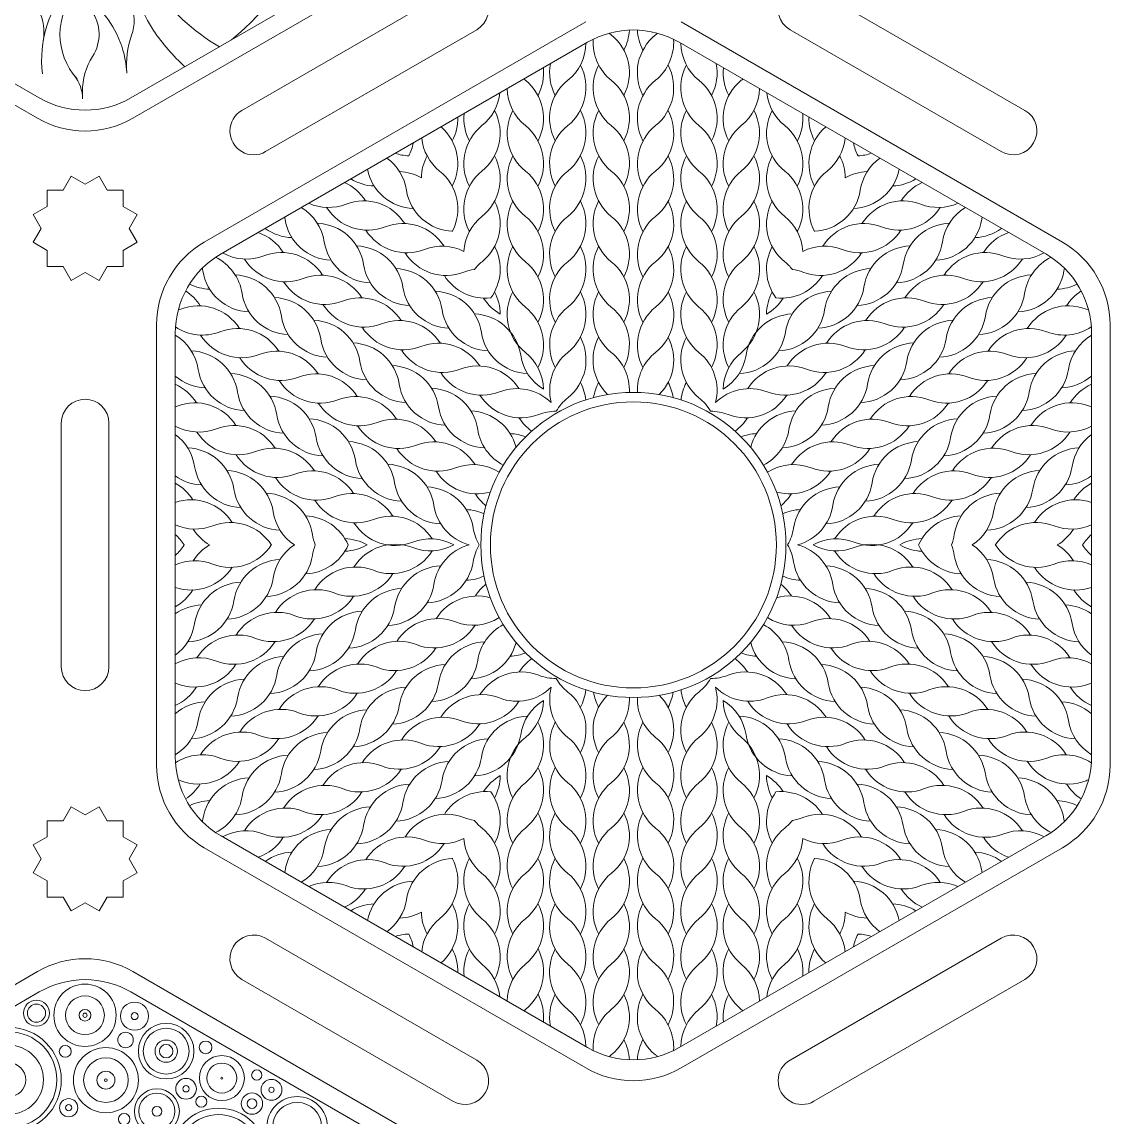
# Model space of a CAD drawing. Header units: millimetres. Extents: x -13 to 887, y 0 to 600.
# Drawn here: x 391.4 to 477, y 205 to 291.1 of the extents above; entities that cross this region are included whole.
import ezdxf

# ---------------------------------------------------------------- set-up
doc = ezdxf.new("R2010")
doc.units = ezdxf.units.MM
for name, color, linetype, lineweight, true_color in [('Cut_First', 1, 'Continuous', 20, 0xff0000), ('Cut_Second', 1, 'Continuous', 20, 0xff0000), ('Vector Engrave', 5, 'Continuous', 0, 0x0000ff)]:
    doc.layers.add(name, color=color, linetype=linetype, lineweight=lineweight, true_color=true_color)

msp = doc.modelspace()

# ---------------------------------------------------------------- linework, layer by layer
at = {"layer": 'Cut_First'}
for p, q in [((392.625, 283.558), (362.625, 300.879)), ((430.125, 300.879), (400.125, 283.558)), ((405.75, 273.816), (435.75, 291.136)), ((443.25, 291.136), (473.25, 273.816)), ((402, 232.679), (402, 267.321)), ((477, 267.321), (477, 232.679)), ((435.75, 208.864), (405.75, 226.184)), ((473.25, 226.184), (443.25, 208.864)), ((392.625, 216.442), (362.625, 199.121)), ((430.125, 199.121), (400.125, 216.442))]:
    msp.add_line(p, q, dxfattribs=at)
msp.add_circle((439.5, 250), 11.25, dxfattribs=at)
for centre, start, end in [((396.375, 290.054), 240, 300), ((409.5, 267.321), 120, 180), ((469.5, 267.321), 0, 60), ((409.5, 232.679), 180, 240), ((469.5, 232.679), 300, 0), ((396.375, 209.946), 60, 120), ((439.5, 215.359), 240, 300)]:
    msp.add_arc(centre, 7.5, start, end, dxfattribs=at)
at = {"layer": 'Cut_Second'}
for p, q in [((408.7, 284.179), (425.3, 293.763)), ((453.7, 293.763), (470.3, 284.179)), ((427.175, 290.516), (410.575, 280.932)), ((468.425, 280.932), (451.825, 290.516)), ((395.277, 278.996), (394.643, 277.898)), ((396.375, 278.362), (395.277, 278.996)), ((397.473, 278.996), (396.375, 278.362)), ((398.107, 277.898), (397.473, 278.996)), ((394.643, 277.898), (393.375, 277.898)), ((393.375, 277.898), (393.375, 276.63)), ((399.375, 277.898), (398.107, 277.898)), ((399.375, 276.63), (399.375, 277.898)), ((393.375, 276.63), (392.277, 275.996)), ((400.473, 275.996), (399.375, 276.63)), ((392.277, 275.996), (392.911, 274.898)), ((399.839, 274.898), (400.473, 275.996)), ((392.911, 274.898), (392.277, 273.8)), ((400.473, 273.8), (399.839, 274.898)), ((392.277, 273.8), (393.375, 273.166)), ((393.375, 273.166), (393.375, 271.898)), ((399.375, 273.166), (400.473, 273.8)), ((399.375, 271.898), (399.375, 273.166)), ((393.375, 271.898), (394.643, 271.898)), ((394.643, 271.898), (395.277, 270.8)), ((395.277, 270.8), (396.375, 271.434)), ((396.375, 271.434), (397.473, 270.8)), ((397.473, 270.8), (398.107, 271.898)), ((398.107, 271.898), (399.375, 271.898)), ((394.5, 240.416), (394.5, 259.584)), ((398.25, 259.584), (398.25, 240.416)), ((395.277, 229.403), (394.643, 228.305)), ((396.375, 228.769), (395.277, 229.403)), ((397.473, 229.403), (396.375, 228.769)), ((398.107, 228.305), (397.473, 229.403)), ((394.643, 228.305), (393.375, 228.305)), ((393.375, 228.305), (393.375, 227.037)), ((399.375, 228.305), (398.107, 228.305)), ((399.375, 227.037), (399.375, 228.305)), ((393.375, 227.037), (392.277, 226.403)), ((400.473, 226.403), (399.375, 227.037)), ((392.277, 226.403), (392.911, 225.305)), ((399.839, 225.305), (400.473, 226.403)), ((392.911, 225.305), (392.277, 224.207)), ((400.473, 224.207), (399.839, 225.305)), ((392.277, 224.207), (393.375, 223.573)), ((399.375, 223.573), (400.473, 224.207)), ((393.375, 223.573), (393.375, 222.305)), ((399.375, 222.305), (399.375, 223.573)), ((393.375, 222.305), (394.643, 222.305)), ((394.643, 222.305), (395.277, 221.207)), ((397.473, 221.207), (398.107, 222.305)), ((398.107, 222.305), (399.375, 222.305)), ((395.277, 221.207), (396.375, 221.841)), ((396.375, 221.841), (397.473, 221.207)), ((410.575, 219.068), (427.175, 209.484)), ((451.825, 209.484), (468.425, 219.068)), ((425.3, 206.237), (408.7, 215.821)), ((470.3, 215.821), (453.7, 206.237))]:
    msp.add_line(p, q, dxfattribs=at)
for centre, start, end in [((426.238, 292.139), 300, 120), ((452.762, 292.139), 60, 240), ((409.637, 282.555), 120, 300), ((469.363, 282.555), 240, 60), ((396.375, 259.584), 0, 180), ((396.375, 240.416), 180, 0), ((409.637, 217.445), 60, 240), ((469.363, 217.445), 300, 120), ((426.238, 207.861), 240, 60), ((452.762, 207.861), 120, 300)]:
    msp.add_arc(centre, 1.875, start, end, dxfattribs=at)
at = {"layer": 'Vector Engrave'}
for p, q in [((363.939, 301.806), (392.771, 285.16)), ((399.979, 285.16), (428.811, 301.806)), ((435.896, 289.534), (407.064, 272.888)), ((471.936, 272.888), (443.104, 289.534)), ((396.168, 285.633), (396.177, 285.092)), ((403.46, 266.646), (403.46, 233.354)), ((475.54, 233.354), (475.54, 266.646)), ((407.064, 227.112), (435.896, 210.466)), ((443.104, 210.466), (471.936, 227.112)), ((363.939, 198.194), (392.771, 214.84)), ((399.979, 214.84), (428.811, 198.194))]:
    msp.add_line(p, q, dxfattribs=at)
for centre, radius in [((439.5, 250), 12), ((396.363, 213.004), 2.449), ((396.363, 213.004), 1.525), ((392.546, 213.17), 1.022), ((392.546, 213.17), 0.713), ((400.262, 212.936), 1.101), ((396.363, 213.004), 0.461), ((396.363, 213.004), 0.169), ((400.262, 212.936), 0.274), ((390.375, 207.93), 4.125), ((402.75, 210.18), 2.187), ((402.75, 210.18), 1.803), ((390.375, 207.93), 3.769), ((399.556, 211.061), 0.609), ((402.75, 210.18), 0.877), ((390.375, 207.93), 2.717), ((394.808, 210.163), 0.467), ((398.008, 207.901), 2.561), ((402.75, 210.18), 0.53), ((405.849, 210.475), 0.501), ((398.008, 207.901), 1.752), ((407.128, 208.066), 1.77), ((390.375, 207.93), 1.325), ((398.008, 207.901), 0.707), ((407.128, 208.066), 1.177), ((409.875, 208.305), 0.403), ((398.008, 207.901), 0.103), ((404.31, 207.22), 0.814), ((407.128, 208.066), 0.0766), ((411.031, 207.142), 0.822), ((402.019, 205.451), 1.766), ((402.019, 205.451), 1.421), ((404.31, 207.22), 0.247), ((409.5, 206.055), 0.839), ((411.031, 207.142), 0.209), ((395.077, 205.732), 0.714), ((395.077, 205.732), 0.241), ((405.518, 206.203), 0.436), ((409.5, 206.055), 0.375), ((413.054, 204.226), 2.379), ((413.054, 204.226), 1.922), ((399.446, 204.835), 0.453), ((402.019, 205.451), 0.384), ((406.875, 201.93), 3.769), ((406.875, 201.93), 3.267)]:
    msp.add_circle(centre, radius, dxfattribs=at)
for centre, radius, start, end in [((397.971, 302.284), 16, 308.27892, 25.88322), ((409.2, 295.514), 9, 183.4644, 214.11678), ((401.949, 288.153), 9, 138.23452, 187.02367), ((396.852, 291.211), 3.373, 340.4644, 64.77821), ((414.992, 302.996), 16, 214.11678, 239.75123), ((399.622, 290.157), 5.227, 137.89524, 222.17288), ((389.125, 290.305), 4.004, 350.47159, 25.48633), ((394.283, 290.151), 3.189, 326.98906, 36.44031), ((391.665, 286.688), 8, 4.0313, 42.65504), ((414.995, 299.441), 16, 214.11678, 227.67937), ((439.5, 283.292), 7.208, 60, 120), ((435.368, 290.696), 3.823, 332.17822, 356.95643), ((443.632, 290.696), 3.823, 183.04357, 207.82178), ((406.628, 287.743), 7, 160.4644, 185.17302), ((431.947, 289.524), 3.823, 308.75462, 359.06082), ((440.153, 289.524), 3.823, 176.32146, 231.24538), ((440.153, 293.091), 3.823, 228.11206, 231.24538), ((435.367, 287.129), 3.823, 332.17822, 51.24538), ((443.633, 287.129), 3.823, 128.75462, 207.82178), ((438.847, 293.091), 3.823, 308.75462, 311.88794), ((438.847, 289.524), 3.823, 308.75462, 3.67854), ((447.053, 289.524), 3.823, 180.93918, 231.24538), ((401.168, 285.716), 5, 147.20947, 180.95484), ((436.733, 287.129), 3.823, 169.12812, 207.82178), ((431.948, 285.957), 3.823, 308.75462, 27.82178), ((440.152, 285.957), 3.823, 152.17822, 231.24538), ((438.848, 285.957), 3.823, 308.75462, 27.82178), ((447.052, 285.957), 3.823, 152.17822, 231.24538), ((442.267, 287.129), 3.823, 332.17822, 10.87188), ((393.178, 285.042), 3, 0.95484, 38.43421), ((428.617, 287.129), 3.823, 332.17822, 5.97764), ((450.383, 287.129), 3.823, 174.02236, 207.82178), ((433.403, 289.524), 3.823, 228.89179, 231.24538), ((428.617, 283.562), 3.823, 332.17822, 51.24538), ((436.733, 283.562), 3.823, 128.75462, 207.82178), ((435.367, 283.562), 3.823, 332.17822, 51.24538), ((443.633, 283.562), 3.823, 128.75462, 207.82178), ((442.267, 283.562), 3.823, 332.17822, 51.24538), ((450.383, 283.562), 3.823, 128.75462, 207.82178), ((445.597, 289.524), 3.823, 308.75462, 311.10821), ((396.375, 291.403), 7.208, 240, 300), ((425.198, 285.957), 3.823, 308.75462, 353.92928), ((433.402, 285.957), 3.823, 181.03631, 231.24538), ((445.598, 285.957), 3.823, 308.75462, 358.96369), ((453.802, 285.957), 3.823, 186.07072, 231.24538), ((421.867, 283.562), 3.823, 332.17822, 1.18963), ((429.983, 283.562), 3.823, 174.56955, 207.82178), ((425.199, 282.39), 3.823, 308.75462, 27.82178), ((433.401, 282.39), 3.823, 152.17822, 231.24538), ((431.949, 282.39), 3.823, 308.75462, 27.82178), ((440.151, 282.39), 3.823, 152.17822, 231.24538), ((438.849, 282.39), 3.823, 308.75462, 27.82178), ((447.051, 282.39), 3.823, 152.17822, 231.24538), ((445.599, 282.39), 3.823, 308.75462, 27.82178), ((453.801, 282.39), 3.823, 152.17822, 231.24538), ((449.017, 283.562), 3.823, 332.17822, 5.43045), ((457.133, 283.562), 3.823, 178.81037, 207.82178), ((421.866, 279.994), 3.823, 332.17822, 49.03373), ((429.984, 279.994), 3.823, 128.75462, 207.82178), ((428.616, 279.994), 3.823, 332.17822, 51.24538), ((436.734, 279.994), 3.823, 128.75462, 207.82178), ((435.366, 279.994), 3.823, 332.17822, 51.24538), ((443.634, 279.994), 3.823, 128.75462, 207.82178), ((442.266, 279.994), 3.823, 332.17822, 51.24538), ((450.384, 279.994), 3.823, 128.75462, 207.82178), ((449.016, 279.994), 3.823, 332.17822, 51.24538), ((457.134, 279.994), 3.823, 130.96627, 207.82178), ((426.651, 282.39), 3.823, 185.83059, 231.24538), ((452.349, 282.39), 3.823, 308.75462, 354.16941), ((418.449, 282.39), 3.823, 332.18522, 348.43733), ((460.551, 282.39), 3.823, 191.56267, 207.81478), ((417.874, 277.322), 3.823, 8.75462, 54.16941), ((421.975, 284.426), 3.823, 251.56267, 267.81478), ((425.064, 282.642), 3.823, 212.17822, 212.45282), ((418.449, 278.822), 3.823, 27.54718, 27.82178), ((426.651, 278.822), 3.823, 152.17822, 179.19403), ((425.199, 278.822), 3.823, 308.75462, 27.82178), ((433.401, 278.822), 3.823, 152.17822, 231.24538), ((431.949, 278.822), 3.823, 308.75462, 27.82178), ((440.151, 278.822), 3.823, 152.17822, 231.24538), ((438.849, 278.822), 3.823, 308.75462, 27.82178), ((447.051, 278.822), 3.823, 152.17822, 231.24538), ((445.599, 278.822), 3.823, 308.75462, 27.82178), ((453.801, 278.822), 3.823, 152.17822, 231.24538), ((452.349, 278.822), 3.823, 0.80597, 27.82178), ((460.551, 278.822), 3.823, 152.17822, 152.45282), ((453.936, 282.642), 3.823, 327.54718, 327.82178), ((457.025, 284.426), 3.823, 272.18522, 288.43733), ((461.126, 277.322), 3.823, 125.83059, 171.24538), ((422.341, 280.269), 3.823, 190.96627, 267.82178), ((420.964, 275.539), 3.823, 60.80597, 87.82178), ((421.865, 276.427), 3.823, 332.17822, 51.24538), ((429.985, 276.427), 3.823, 128.75462, 207.82178), ((428.615, 276.427), 3.823, 332.17822, 51.24538), ((436.735, 276.427), 3.823, 128.75462, 207.82178), ((435.365, 276.427), 3.823, 332.17822, 51.24538), ((443.635, 276.427), 3.823, 128.75462, 207.82178), ((442.265, 276.427), 3.823, 332.17822, 51.24538), ((450.385, 276.427), 3.823, 128.75462, 207.82178), ((449.015, 276.427), 3.823, 332.17822, 51.24538), ((457.135, 276.427), 3.823, 128.75462, 207.82178), ((458.036, 275.539), 3.823, 92.17822, 119.19403), ((456.659, 280.269), 3.823, 272.17822, 349.03373), ((415.193, 275.022), 3.823, 32.17822, 65.43045), ((419.251, 282.052), 3.823, 238.81037, 267.82178), ((459.749, 282.052), 3.823, 272.17822, 301.18963), ((463.807, 275.022), 3.823, 114.56955, 147.82178), ((425.431, 278.486), 3.823, 188.75462, 267.82178), ((453.569, 278.486), 3.823, 272.17822, 351.24538), ((411.409, 273.259), 3.823, 8.75462, 58.96369), ((415.512, 280.364), 3.823, 246.07072, 291.24538), ((418.6, 278.58), 3.823, 212.17822, 291.24538), ((418.282, 273.238), 3.823, 32.17822, 111.24538), ((425.2, 275.255), 3.823, 308.75462, 27.82178), ((433.4, 275.255), 3.823, 152.17822, 231.24538), ((431.95, 275.255), 3.823, 308.75462, 27.82178), ((440.15, 275.255), 3.823, 152.17822, 231.24538), ((438.85, 275.255), 3.823, 308.75462, 27.82178), ((447.05, 275.255), 3.823, 152.17822, 231.24538), ((445.6, 275.255), 3.823, 308.75462, 27.82178), ((453.8, 275.255), 3.823, 152.17822, 231.24538), ((460.718, 273.238), 3.823, 68.75462, 147.82178), ((460.4, 278.58), 3.823, 248.75462, 327.82178), ((463.488, 280.364), 3.823, 248.75462, 293.92928), ((467.591, 273.259), 3.823, 121.03631, 171.24538), ((408.32, 275.042), 3.823, 8.75462, 11.10821), ((429.985, 272.86), 3.823, 128.75462, 176.56114), ((428.615, 272.86), 3.823, 332.17822, 51.24538), ((436.735, 272.86), 3.823, 128.75462, 207.82178), ((435.365, 272.86), 3.823, 332.17822, 51.24538), ((443.635, 272.86), 3.823, 128.75462, 207.82178), ((442.265, 272.86), 3.823, 332.17822, 51.24538), ((450.385, 272.86), 3.823, 128.75462, 207.82178), ((449.015, 272.86), 3.823, 3.43886, 51.24538), ((470.68, 275.042), 3.823, 168.89179, 171.24538), ((412.787, 277.989), 3.823, 234.02236, 267.82178), ((415.876, 276.206), 3.823, 188.75462, 267.82178), ((414.499, 271.476), 3.823, 8.75462, 87.82178), ((421.371, 271.454), 3.823, 32.17822, 111.24538), ((457.629, 271.454), 3.823, 68.75462, 147.82178), ((464.501, 271.476), 3.823, 92.17822, 171.24538), ((463.124, 276.206), 3.823, 272.17822, 351.24538), ((466.213, 277.989), 3.823, 272.17822, 305.97764), ((408.729, 270.961), 3.823, 32.17822, 70.87188), ((421.689, 276.796), 3.823, 212.17822, 291.24538), ((457.311, 276.796), 3.823, 248.75462, 327.82178), ((470.271, 270.961), 3.823, 109.12812, 147.82178), ((418.966, 274.423), 3.823, 188.75462, 267.82178), ((417.589, 269.693), 3.823, 8.75462, 87.82178), ((424.46, 269.67), 3.823, 63.43886, 111.24538), ((425.2, 271.688), 3.823, 323.75231, 27.82178), ((433.4, 271.688), 3.823, 152.17822, 231.24538), ((431.95, 271.688), 3.823, 308.75462, 27.82178), ((440.15, 271.688), 3.823, 152.17822, 231.24538), ((438.85, 271.688), 3.823, 308.75462, 27.82178), ((447.05, 271.688), 3.823, 152.17822, 231.24538), ((445.6, 271.688), 3.823, 308.75462, 27.82178), ((453.8, 271.688), 3.823, 152.17822, 216.24769), ((454.54, 269.67), 3.823, 68.75462, 116.56114), ((461.411, 269.693), 3.823, 92.17822, 171.24538), ((460.034, 274.423), 3.823, 272.17822, 351.24538), ((410.668, 266.646), 7.208, 120, 180), ((404.945, 269.197), 3.823, 8.75462, 63.67854), ((409.048, 276.303), 3.823, 240.93918, 291.24538), ((412.137, 274.519), 3.823, 212.17822, 291.24538), ((411.818, 269.177), 3.823, 32.17822, 111.24538), ((424.778, 275.012), 3.823, 212.17822, 291.24538), ((429.986, 269.293), 3.823, 128.75462, 141.59531), ((428.614, 269.293), 3.823, 332.17822, 51.24538), ((436.736, 269.293), 3.823, 128.75462, 207.82178), ((435.364, 269.293), 3.823, 332.17822, 51.24538), ((443.636, 269.293), 3.823, 128.75462, 207.82178), ((442.264, 269.293), 3.823, 332.17822, 51.24538), ((450.386, 269.293), 3.823, 128.75462, 207.82178), ((449.014, 269.293), 3.823, 38.40469, 51.24538), ((454.222, 275.012), 3.823, 248.75462, 327.82178), ((467.182, 269.177), 3.823, 68.75462, 147.82178), ((466.863, 274.519), 3.823, 248.75462, 327.82178), ((469.952, 276.303), 3.823, 248.75462, 299.06082), ((474.055, 269.197), 3.823, 116.32146, 171.24538), ((468.332, 266.646), 7.208, 0, 60), ((401.855, 270.98), 3.823, 8.75462, 11.88794), ((409.412, 272.144), 3.823, 188.75462, 267.82178), ((422.056, 272.64), 3.823, 188.75462, 267.82178), ((420.678, 267.91), 3.823, 8.75462, 87.82178), ((427.549, 267.886), 3.823, 98.40469, 111.24538), ((451.451, 267.886), 3.823, 68.75462, 81.59531), ((458.322, 267.91), 3.823, 92.17822, 171.24538), ((456.944, 272.64), 3.823, 272.17822, 351.24538), ((469.588, 272.144), 3.823, 272.17822, 351.24538), ((477.145, 270.98), 3.823, 168.11206, 171.24538), ((406.322, 273.927), 3.823, 243.04357, 267.82178), ((408.034, 267.414), 3.823, 8.75462, 87.82178), ((415.225, 272.735), 3.823, 212.17822, 291.24538), ((414.907, 267.393), 3.823, 32.17822, 111.24538), ((427.867, 273.228), 3.823, 212.17822, 276.24769), ((451.133, 273.228), 3.823, 263.75231, 327.82178), ((464.093, 267.393), 3.823, 68.75462, 147.82178), ((463.775, 272.735), 3.823, 248.75462, 327.82178), ((470.966, 267.414), 3.823, 92.17822, 171.24538), ((472.678, 273.927), 3.823, 272.17822, 296.95643), ((402.19, 266.769), 3.823, 32.17822, 56.95643), ((412.501, 270.36), 3.823, 188.75462, 267.82178), ((425.145, 270.857), 3.823, 188.75462, 267.82178), ((423.768, 266.127), 3.823, 8.75462, 87.82178), ((425.201, 268.121), 3.823, 0.36691, 27.82178), ((433.399, 268.121), 3.823, 152.17822, 231.24538), ((431.951, 268.121), 3.823, 308.75462, 27.82178), ((440.149, 268.121), 3.823, 152.17822, 231.24538), ((438.851, 268.121), 3.823, 308.75462, 27.82178), ((447.049, 268.121), 3.823, 152.17822, 231.24538), ((445.601, 268.121), 3.823, 308.75462, 27.82178), ((453.799, 268.121), 3.823, 152.17822, 179.63309), ((455.232, 266.127), 3.823, 92.17822, 171.24538), ((453.855, 270.857), 3.823, 272.17822, 351.24538), ((466.499, 270.36), 3.823, 272.17822, 351.24538), ((476.81, 266.769), 3.823, 123.04357, 147.82178), ((405.279, 264.985), 3.823, 32.17822, 111.24538), ((411.124, 265.631), 3.823, 8.75462, 87.82178), ((418.314, 270.95), 3.823, 212.17822, 291.24538), ((417.996, 265.608), 3.823, 32.17822, 111.24538), ((430.956, 271.444), 3.823, 212.17822, 239.63309), ((448.044, 271.444), 3.823, 300.36691, 327.82178), ((461.004, 265.608), 3.823, 68.75462, 147.82178), ((460.686, 270.95), 3.823, 248.75462, 327.82178), ((467.876, 265.631), 3.823, 92.17822, 171.24538), ((473.721, 264.985), 3.823, 68.75462, 147.82178), ((402.509, 272.111), 3.823, 288.11206, 291.24538), ((415.591, 268.577), 3.823, 188.75462, 267.82178), ((428.235, 269.074), 3.823, 188.75462, 267.82178), ((426.858, 264.344), 3.823, 8.75462, 87.82178), ((428.613, 265.726), 3.823, 332.17822, 51.24538), ((436.737, 265.726), 3.823, 128.75462, 207.82178), ((435.363, 265.726), 3.823, 332.17822, 51.24538), ((443.637, 265.726), 3.823, 128.75462, 207.82178), ((442.263, 265.726), 3.823, 332.17822, 51.24538), ((450.387, 265.726), 3.823, 128.75462, 207.82178), ((452.142, 264.344), 3.823, 92.17822, 171.24538), ((450.765, 269.074), 3.823, 272.17822, 351.24538), ((463.409, 268.577), 3.823, 272.17822, 351.24538), ((476.491, 272.111), 3.823, 248.75462, 251.88794), ((405.598, 270.327), 3.823, 236.32146, 291.24538), ((414.214, 263.848), 3.823, 8.75462, 87.82178), ((421.403, 269.166), 3.823, 212.17822, 291.24538), ((421.085, 263.824), 3.823, 32.17822, 111.24538), ((457.915, 263.824), 3.823, 68.75462, 147.82178), ((457.597, 269.166), 3.823, 248.75462, 327.82178), ((464.786, 263.848), 3.823, 92.17822, 171.24538), ((473.402, 270.327), 3.823, 248.75462, 303.67854), ((401.495, 263.221), 3.823, 8.75462, 59.06082), ((408.687, 268.543), 3.823, 212.17822, 291.24538), ((408.368, 263.201), 3.823, 32.17822, 111.24538), ((418.681, 266.794), 3.823, 188.75462, 267.82178), ((431.324, 267.291), 3.823, 188.75462, 267.82178), ((431.952, 264.554), 3.823, 308.75462, 27.82178), ((440.148, 264.554), 3.823, 152.17822, 225.50149), ((438.852, 264.554), 3.823, 314.49851, 27.82178), ((447.048, 264.554), 3.823, 152.17822, 231.24538), ((447.676, 267.291), 3.823, 272.17822, 351.24538), ((460.319, 266.794), 3.823, 272.17822, 351.24538), ((470.632, 263.201), 3.823, 68.75462, 147.82178), ((470.313, 268.543), 3.823, 248.75462, 327.82178), ((477.505, 263.221), 3.823, 120.93918, 171.24538), ((417.303, 262.065), 3.823, 8.75462, 87.82178), ((424.492, 267.382), 3.823, 212.17822, 291.24538), ((424.174, 262.04), 3.823, 32.17822, 111.24538), ((454.826, 262.04), 3.823, 68.75462, 147.82178), ((454.508, 267.382), 3.823, 248.75462, 327.82178), ((461.697, 262.065), 3.823, 92.17822, 171.24538), ((404.584, 261.438), 3.823, 8.75462, 87.82178), ((411.775, 266.759), 3.823, 212.17822, 291.24538), ((411.457, 261.417), 3.823, 32.17822, 111.24538), ((434.414, 265.508), 3.823, 188.75462, 238.81932), ((428.613, 262.158), 3.823, 1.18068, 51.24538), ((436.737, 262.158), 3.823, 128.75462, 194.65474), ((435.363, 262.158), 3.823, 357.56156, 51.24538), ((443.637, 262.158), 3.823, 128.75462, 182.43844), ((442.263, 262.158), 3.823, 345.34526, 51.24538), ((450.387, 262.158), 3.823, 128.75462, 178.81932), ((444.586, 265.508), 3.823, 301.18068, 351.24538), ((467.543, 261.417), 3.823, 68.75462, 147.82178), ((467.225, 266.759), 3.823, 248.75462, 327.82178), ((474.416, 261.438), 3.823, 92.17822, 171.24538), ((409.051, 264.385), 3.823, 188.75462, 267.82178), ((421.77, 265.011), 3.823, 188.75462, 267.82178), ((420.393, 260.281), 3.823, 8.75462, 87.82178), ((427.263, 260.256), 3.823, 32.17822, 111.24538), ((451.737, 260.256), 3.823, 68.75462, 147.82178), ((458.607, 260.281), 3.823, 92.17822, 171.24538), ((457.23, 265.011), 3.823, 272.17822, 351.24538), ((469.949, 264.385), 3.823, 272.17822, 351.24538), ((405.962, 266.168), 3.823, 229.12812, 267.82178), ((407.674, 259.655), 3.823, 8.75462, 87.82178), ((414.864, 264.975), 3.823, 212.17822, 291.24538), ((414.546, 259.633), 3.823, 32.17822, 111.24538), ((427.581, 265.598), 3.823, 212.17822, 291.24538), ((431.952, 260.986), 3.823, 6.21055, 27.82178), ((440.148, 260.986), 3.823, 152.17822, 170.98814), ((438.852, 260.986), 3.823, 9.01186, 27.82178), ((447.048, 260.986), 3.823, 152.17822, 173.78945), ((451.419, 265.598), 3.823, 248.75462, 327.82178), ((464.454, 259.633), 3.823, 68.75462, 147.82178), ((464.136, 264.975), 3.823, 248.75462, 327.82178), ((471.326, 259.655), 3.823, 92.17822, 171.24538), ((473.038, 266.168), 3.823, 272.17822, 310.87188), ((401.904, 259.14), 3.823, 32.17822, 65.97764), ((412.141, 262.602), 3.823, 188.75462, 267.82178), ((424.86, 263.228), 3.823, 188.75462, 267.82178), ((423.483, 258.498), 3.823, 8.75462, 87.82178), ((430.352, 258.472), 3.823, 45.34526, 111.24538), ((448.648, 258.472), 3.823, 68.75462, 134.65474), ((455.517, 258.498), 3.823, 92.17822, 171.24538), ((454.14, 263.228), 3.823, 272.17822, 351.24538), ((466.859, 262.602), 3.823, 272.17822, 351.24538), ((477.096, 259.14), 3.823, 114.02236, 147.82178), ((404.993, 257.356), 3.823, 32.17822, 111.24538), ((410.764, 257.872), 3.823, 8.75462, 87.82178), ((417.953, 263.191), 3.823, 212.17822, 291.24538), ((417.635, 257.849), 3.823, 32.17822, 111.24538), ((430.67, 263.814), 3.823, 212.17822, 291.24538), ((436.738, 258.591), 3.823, 128.75462, 149.86267), ((442.262, 258.591), 3.823, 30.13733, 51.24538), ((448.33, 263.814), 3.823, 248.75462, 327.82178), ((461.365, 257.849), 3.823, 68.75462, 147.82178), ((461.047, 263.191), 3.823, 248.75462, 327.82178), ((468.236, 257.872), 3.823, 92.17822, 171.24538), ((474.007, 257.356), 3.823, 68.75462, 147.82178), ((402.223, 264.482), 3.823, 288.89179, 291.24538), ((415.231, 260.819), 3.823, 188.75462, 267.82178), ((427.949, 261.445), 3.823, 188.75462, 267.82178), ((426.572, 256.715), 3.823, 14.49851, 87.82178), ((433.441, 256.688), 3.823, 90.13733, 111.24538), ((445.559, 256.688), 3.823, 68.75462, 89.86267), ((452.428, 256.715), 3.823, 92.17822, 165.50149), ((451.051, 261.445), 3.823, 272.17822, 351.24538), ((463.769, 260.819), 3.823, 272.17822, 351.24538), ((476.777, 264.482), 3.823, 248.75462, 251.10821), ((405.312, 262.697), 3.823, 241.03631, 291.24538), ((408.082, 255.571), 3.823, 32.17822, 111.24538), ((413.853, 256.089), 3.823, 8.75462, 87.82178), ((421.042, 261.406), 3.823, 212.17822, 291.24538), ((420.724, 256.065), 3.823, 32.17822, 111.24538), ((433.759, 262.03), 3.823, 212.17822, 233.78945), ((445.241, 262.03), 3.823, 306.21055, 327.82178), ((458.276, 256.065), 3.823, 68.75462, 147.82178), ((457.958, 261.406), 3.823, 248.75462, 327.82178), ((465.147, 256.089), 3.823, 92.17822, 171.24538), ((470.918, 255.571), 3.823, 68.75462, 147.82178), ((473.688, 262.697), 3.823, 248.75462, 298.96369), ((401.209, 255.592), 3.823, 8.75462, 53.92928), ((408.4, 260.913), 3.823, 212.17822, 291.24538), ((418.32, 259.036), 3.823, 188.75462, 267.82178), ((431.039, 259.662), 3.823, 188.75462, 242.43844), ((429.662, 254.932), 3.823, 69.01186, 87.82178), ((449.338, 254.932), 3.823, 92.17822, 110.98814), ((447.961, 259.662), 3.823, 297.56156, 351.24538), ((460.68, 259.036), 3.823, 272.17822, 351.24538), ((470.6, 260.913), 3.823, 248.75462, 327.82178), ((477.791, 255.592), 3.823, 126.07072, 171.24538), ((404.299, 253.809), 3.823, 8.75462, 87.82178), ((411.171, 253.787), 3.823, 32.17822, 111.24538), ((416.943, 254.306), 3.823, 8.75462, 87.82178), ((424.131, 259.622), 3.823, 212.17822, 291.24538), ((423.813, 254.28), 3.823, 32.17822, 111.24538), ((455.187, 254.28), 3.823, 68.75462, 147.82178), ((454.869, 259.622), 3.823, 248.75462, 327.82178), ((462.057, 254.306), 3.823, 92.17822, 171.24538), ((467.829, 253.787), 3.823, 68.75462, 147.82178), ((474.701, 253.809), 3.823, 92.17822, 171.24538), ((411.489, 259.129), 3.823, 212.17822, 291.24538), ((467.511, 259.129), 3.823, 248.75462, 327.82178), ((408.766, 256.756), 3.823, 188.75462, 267.82178), ((407.389, 252.026), 3.823, 8.75462, 87.82178), ((421.41, 257.253), 3.823, 188.75462, 267.82178), ((420.033, 252.523), 3.823, 8.75462, 87.82178), ((426.902, 252.496), 3.823, 57.56156, 111.24538), ((452.098, 252.496), 3.823, 68.75462, 122.43844), ((458.967, 252.523), 3.823, 92.17822, 171.24538), ((457.59, 257.253), 3.823, 272.17822, 351.24538), ((471.611, 252.026), 3.823, 92.17822, 171.24538), ((470.234, 256.756), 3.823, 272.17822, 351.24538), ((405.676, 258.539), 3.823, 234.56955, 267.82178), ((414.578, 257.345), 3.823, 212.17822, 291.24538), ((414.26, 252.003), 3.823, 32.17822, 111.24538), ((427.22, 257.838), 3.823, 212.17822, 285.50149), ((451.78, 257.838), 3.823, 254.49851, 327.82178), ((464.74, 252.003), 3.823, 68.75462, 147.82178), ((464.422, 257.345), 3.823, 248.75462, 327.82178), ((473.324, 258.539), 3.823, 272.17822, 305.43045), ((401.618, 251.51), 3.823, 32.17822, 61.18963), ((411.856, 254.973), 3.823, 188.75462, 267.82178), ((424.499, 255.47), 3.823, 188.75462, 267.82178), ((423.122, 250.74), 3.823, 8.75462, 87.82178), ((455.878, 250.74), 3.823, 92.17822, 171.24538), ((454.501, 255.47), 3.823, 272.17822, 351.24538), ((467.144, 254.973), 3.823, 272.17822, 351.24538), ((477.382, 251.51), 3.823, 118.81037, 147.82178), ((404.707, 249.726), 3.823, 32.17822, 109.03373), ((410.478, 250.243), 3.823, 8.75462, 87.82178), ((417.667, 255.561), 3.823, 212.17822, 291.24538), ((417.349, 250.219), 3.823, 32.17822, 111.24538), ((430.309, 256.054), 3.823, 212.17822, 230.98814), ((448.691, 256.054), 3.823, 309.01186, 327.82178), ((461.651, 250.219), 3.823, 68.75462, 147.82178), ((461.333, 255.561), 3.823, 248.75462, 327.82178), ((468.522, 250.243), 3.823, 92.17822, 171.24538), ((474.293, 249.726), 3.823, 70.96627, 147.82178), ((414.945, 253.19), 3.823, 188.75462, 236.56114), ((427.589, 253.687), 3.823, 188.75462, 254.65474), ((426.212, 248.957), 3.823, 66.21055, 87.82178), ((452.788, 248.957), 3.823, 92.17822, 113.78945), ((451.411, 253.687), 3.823, 285.34526, 351.24538), ((464.055, 253.19), 3.823, 303.43886, 351.24538), ((405.025, 255.068), 3.823, 245.83059, 291.24538), ((407.796, 247.942), 3.823, 32.17822, 111.24538), ((413.568, 248.46), 3.823, 23.75231, 87.82178), ((420.756, 253.777), 3.823, 212.17822, 291.24538), ((420.438, 248.435), 3.823, 32.17822, 111.24538), ((458.562, 248.435), 3.823, 68.75462, 147.82178), ((458.244, 253.777), 3.823, 248.75462, 327.82178), ((465.432, 248.46), 3.823, 92.17822, 156.24769), ((471.204, 247.942), 3.823, 68.75462, 147.82178), ((473.975, 255.068), 3.823, 248.75462, 294.16941), ((400.924, 247.964), 3.823, 32.18522, 48.43733), ((408.114, 253.283), 3.823, 212.17822, 239.19403), ((418.035, 251.407), 3.823, 188.75462, 201.59531), ((430.679, 251.903), 3.823, 188.75462, 209.86267), ((448.321, 251.903), 3.823, 330.13733, 351.24538), ((460.965, 251.407), 3.823, 338.40469, 351.24538), ((470.886, 253.283), 3.823, 300.80597, 327.82178), ((478.076, 247.964), 3.823, 131.56267, 147.81478), ((400.924, 252.036), 3.823, 311.56267, 327.81478), ((404.014, 246.181), 3.823, 87.54718, 87.82178), ((404.014, 253.819), 3.823, 272.17822, 272.45282), ((408.114, 246.717), 3.823, 120.80597, 147.82178), ((407.796, 252.058), 3.823, 248.75462, 327.82178), ((414.945, 246.81), 3.823, 123.43886, 171.24538), ((413.568, 251.54), 3.823, 272.17822, 336.24769), ((418.035, 248.593), 3.823, 158.40469, 171.24538), ((416.658, 246.677), 3.823, 60.36691, 87.82178), ((416.658, 253.323), 3.823, 272.17822, 299.63309), ((420.756, 246.223), 3.823, 68.75462, 147.82178), ((423.527, 246.651), 3.823, 61.18068, 111.24538), ((423.527, 253.349), 3.823, 248.75462, 298.81932), ((427.589, 246.313), 3.823, 105.34526, 171.24538), ((430.679, 248.097), 3.823, 150.13733, 171.24538), ((448.321, 248.097), 3.823, 8.75462, 29.86267), ((451.411, 246.313), 3.823, 8.75462, 74.65474), ((455.473, 246.651), 3.823, 68.75462, 118.81932), ((455.473, 253.349), 3.823, 241.18068, 291.24538), ((458.244, 246.223), 3.823, 32.17822, 111.24538), ((462.342, 246.677), 3.823, 92.17822, 119.63309), ((462.342, 253.323), 3.823, 240.36691, 267.82178), ((465.432, 251.54), 3.823, 203.75231, 267.82178), ((460.965, 248.593), 3.823, 8.75462, 21.59531), ((464.055, 246.81), 3.823, 8.75462, 56.56114), ((471.204, 252.058), 3.823, 212.17822, 291.24538), ((470.886, 246.717), 3.823, 32.17822, 59.19403), ((474.986, 246.181), 3.823, 92.17822, 92.45282), ((474.986, 253.819), 3.823, 267.54718, 267.82178), ((478.076, 252.036), 3.823, 212.18522, 228.43733), ((410.478, 249.757), 3.823, 272.17822, 351.24538), ((420.438, 251.565), 3.823, 248.75462, 327.82178), ((458.562, 251.565), 3.823, 212.17822, 291.24538), ((468.522, 249.757), 3.823, 188.75462, 267.82178), ((405.025, 244.932), 3.823, 68.75462, 114.16941), ((404.707, 250.274), 3.823, 250.96627, 327.82178), ((411.856, 245.027), 3.823, 92.17822, 171.24538), ((417.667, 244.439), 3.823, 68.75462, 147.82178), ((424.499, 244.53), 3.823, 92.17822, 171.24538), ((423.122, 249.26), 3.823, 272.17822, 351.24538), ((455.878, 249.26), 3.823, 188.75462, 267.82178), ((454.501, 244.53), 3.823, 8.75462, 87.82178), ((461.333, 244.439), 3.823, 32.17822, 111.24538), ((467.144, 245.027), 3.823, 8.75462, 87.82178), ((474.293, 250.274), 3.823, 212.17822, 289.03373), ((473.975, 244.932), 3.823, 65.83059, 111.24538), ((407.389, 247.974), 3.823, 272.17822, 351.24538), ((417.349, 249.781), 3.823, 248.75462, 327.82178), ((426.212, 251.043), 3.823, 272.17822, 293.78945), ((452.788, 251.043), 3.823, 246.21055, 267.82178), ((461.651, 249.781), 3.823, 212.17822, 291.24538), ((471.611, 247.974), 3.823, 188.75462, 267.82178), ((401.618, 248.49), 3.823, 298.81037, 327.82178), ((408.766, 243.244), 3.823, 92.17822, 171.24538), ((414.578, 242.655), 3.823, 68.75462, 147.82178), ((421.41, 242.747), 3.823, 92.17822, 171.24538), ((420.033, 247.477), 3.823, 272.17822, 351.24538), ((430.309, 243.946), 3.823, 129.01186, 147.82178), ((448.691, 243.946), 3.823, 32.17822, 50.98814), ((458.967, 247.477), 3.823, 188.75462, 267.82178), ((457.59, 242.747), 3.823, 8.75462, 87.82178), ((464.422, 242.655), 3.823, 32.17822, 111.24538), ((470.234, 243.244), 3.823, 8.75462, 87.82178), ((477.382, 248.49), 3.823, 212.17822, 241.18963), ((404.299, 246.191), 3.823, 272.17822, 351.24538), ((414.26, 247.997), 3.823, 248.75462, 327.82178), ((427.22, 242.162), 3.823, 74.49851, 147.82178), ((451.78, 242.162), 3.823, 32.17822, 105.50149), ((464.74, 247.997), 3.823, 212.17822, 291.24538), ((474.701, 246.191), 3.823, 188.75462, 267.82178), ((405.676, 241.461), 3.823, 92.17822, 125.43045), ((411.489, 240.871), 3.823, 68.75462, 147.82178), ((418.32, 240.964), 3.823, 92.17822, 171.24538), ((416.943, 245.694), 3.823, 272.17822, 351.24538), ((462.057, 245.694), 3.823, 188.75462, 267.82178), ((460.68, 240.964), 3.823, 8.75462, 87.82178), ((467.511, 240.871), 3.823, 32.17822, 111.24538), ((473.324, 241.461), 3.823, 54.56955, 87.82178), ((401.209, 244.408), 3.823, 306.07072, 351.24538), ((411.171, 246.213), 3.823, 248.75462, 327.82178), ((424.131, 240.378), 3.823, 68.75462, 147.82178), ((426.902, 247.504), 3.823, 248.75462, 302.43844), ((452.098, 247.504), 3.823, 237.56156, 291.24538), ((454.869, 240.378), 3.823, 32.17822, 111.24538), ((467.829, 246.213), 3.823, 212.17822, 291.24538), ((477.791, 244.408), 3.823, 188.75462, 233.92928), ((415.231, 239.181), 3.823, 92.17822, 171.24538), ((413.853, 243.911), 3.823, 272.17822, 351.24538), ((423.813, 245.72), 3.823, 248.75462, 327.82178), ((431.039, 240.338), 3.823, 117.56156, 171.24538), ((447.961, 240.338), 3.823, 8.75462, 62.43844), ((455.187, 245.72), 3.823, 212.17822, 291.24538), ((465.147, 243.911), 3.823, 188.75462, 267.82178), ((463.769, 239.181), 3.823, 8.75462, 87.82178), ((408.4, 239.087), 3.823, 68.75462, 147.82178), ((408.082, 244.429), 3.823, 248.75462, 327.82178), ((421.042, 238.594), 3.823, 68.75462, 147.82178), ((427.949, 238.555), 3.823, 92.17822, 171.24538), ((426.572, 243.285), 3.823, 272.17822, 345.50149), ((452.428, 243.285), 3.823, 194.49851, 267.82178), ((451.051, 238.555), 3.823, 8.75462, 87.82178), ((457.958, 238.594), 3.823, 32.17822, 111.24538), ((470.918, 244.429), 3.823, 212.17822, 291.24538), ((470.6, 239.087), 3.823, 32.17822, 111.24538), ((412.141, 237.398), 3.823, 92.17822, 171.24538), ((410.764, 242.128), 3.823, 272.17822, 351.24538), ((420.724, 243.935), 3.823, 248.75462, 327.82178), ((429.662, 245.068), 3.823, 272.17822, 290.98814), ((449.338, 245.068), 3.823, 249.01186, 267.82178), ((458.276, 243.935), 3.823, 212.17822, 291.24538), ((468.236, 242.128), 3.823, 188.75462, 267.82178), ((466.859, 237.398), 3.823, 8.75462, 87.82178), ((405.312, 237.303), 3.823, 68.75462, 118.96369), ((404.993, 242.644), 3.823, 248.75462, 327.82178), ((417.953, 236.809), 3.823, 68.75462, 147.82178), ((424.86, 236.772), 3.823, 92.17822, 171.24538), ((423.483, 241.502), 3.823, 272.17822, 351.24538), ((433.759, 237.97), 3.823, 126.21055, 147.82178), ((445.241, 237.97), 3.823, 32.17822, 53.78945), ((455.517, 241.502), 3.823, 188.75462, 267.82178), ((454.14, 236.772), 3.823, 8.75462, 87.82178), ((461.047, 236.809), 3.823, 32.17822, 111.24538), ((474.007, 242.644), 3.823, 212.17822, 291.24538), ((473.688, 237.303), 3.823, 61.03631, 111.24538), ((407.674, 240.345), 3.823, 272.17822, 351.24538), ((417.635, 242.151), 3.823, 248.75462, 327.82178), ((430.67, 236.186), 3.823, 68.75462, 147.82178), ((433.441, 243.312), 3.823, 248.75462, 269.86267), ((436.738, 241.409), 3.823, 210.13733, 231.24538), ((442.262, 241.409), 3.823, 308.75462, 329.86267), ((445.559, 243.312), 3.823, 270.13733, 291.24538), ((448.33, 236.186), 3.823, 32.17822, 111.24538), ((461.365, 242.151), 3.823, 212.17822, 291.24538), ((471.326, 240.345), 3.823, 188.75462, 267.82178), ((402.223, 235.518), 3.823, 68.75462, 71.10821), ((401.904, 240.86), 3.823, 294.02236, 327.82178), ((409.051, 235.615), 3.823, 92.17822, 171.24538), ((414.864, 235.025), 3.823, 68.75462, 147.82178), ((421.77, 234.989), 3.823, 92.17822, 171.24538), ((420.393, 239.719), 3.823, 272.17822, 351.24538), ((430.352, 241.528), 3.823, 248.75462, 314.65474), ((436.737, 237.842), 3.823, 165.34526, 231.24538), ((442.263, 237.842), 3.823, 308.75462, 14.65474), ((448.648, 241.528), 3.823, 225.34526, 291.24538), ((458.607, 239.719), 3.823, 188.75462, 267.82178), ((457.23, 234.989), 3.823, 8.75462, 87.82178), ((464.136, 235.025), 3.823, 32.17822, 111.24538), ((469.949, 235.615), 3.823, 8.75462, 87.82178), ((477.096, 240.86), 3.823, 212.17822, 245.97764), ((476.777, 235.518), 3.823, 108.89179, 111.24538), ((404.584, 238.562), 3.823, 272.17822, 351.24538), ((414.546, 240.367), 3.823, 248.75462, 327.82178), ((427.581, 234.402), 3.823, 68.75462, 147.82178), ((434.414, 234.492), 3.823, 121.18068, 171.24538), ((428.613, 237.842), 3.823, 308.75462, 358.81932), ((431.952, 235.446), 3.823, 332.17822, 51.24538), ((431.952, 239.014), 3.823, 332.17822, 353.78945), ((440.148, 235.446), 3.823, 134.49851, 207.82178), ((440.148, 239.014), 3.823, 189.01186, 207.82178), ((435.363, 237.842), 3.823, 308.75462, 2.43844), ((443.637, 237.842), 3.823, 177.56156, 231.24538), ((438.852, 235.446), 3.823, 332.17822, 45.50149), ((438.852, 239.014), 3.823, 332.17822, 350.98814), ((447.048, 235.446), 3.823, 128.75462, 207.82178), ((447.048, 239.014), 3.823, 186.21055, 207.82178), ((450.387, 237.842), 3.823, 181.18068, 231.24538), ((444.586, 234.492), 3.823, 8.75462, 58.81932), ((451.419, 234.402), 3.823, 32.17822, 111.24538), ((464.454, 240.367), 3.823, 212.17822, 291.24538), ((474.416, 238.562), 3.823, 188.75462, 267.82178), ((405.962, 233.832), 3.823, 92.17822, 130.87188), ((411.775, 233.241), 3.823, 68.75462, 147.82178), ((418.681, 233.206), 3.823, 92.17822, 171.24538), ((417.303, 237.935), 3.823, 272.17822, 351.24538), ((427.263, 239.744), 3.823, 248.75462, 327.82178), ((451.737, 239.744), 3.823, 212.17822, 291.24538), ((461.697, 237.935), 3.823, 188.75462, 267.82178), ((460.319, 233.206), 3.823, 8.75462, 87.82178), ((467.225, 233.241), 3.823, 32.17822, 111.24538), ((473.038, 233.832), 3.823, 49.12812, 87.82178), ((401.495, 236.779), 3.823, 300.93918, 351.24538), ((411.457, 238.583), 3.823, 248.75462, 327.82178), ((424.492, 232.618), 3.823, 68.75462, 147.82178), ((431.324, 232.709), 3.823, 92.17822, 171.24538), ((428.613, 234.274), 3.823, 308.75462, 27.82178), ((436.737, 234.274), 3.823, 152.17822, 231.24538), ((435.363, 234.274), 3.823, 308.75462, 27.82178), ((443.637, 234.274), 3.823, 152.17822, 231.24538), ((442.263, 234.274), 3.823, 308.75462, 27.82178), ((450.387, 234.274), 3.823, 152.17822, 231.24538), ((447.676, 232.709), 3.823, 8.75462, 87.82178), ((454.508, 232.618), 3.823, 32.17822, 111.24538), ((467.543, 238.583), 3.823, 212.17822, 291.24538), ((477.505, 236.779), 3.823, 188.75462, 239.06082), ((408.687, 231.457), 3.823, 68.75462, 147.82178), ((415.591, 231.423), 3.823, 92.17822, 171.24538), ((414.214, 236.152), 3.823, 272.17822, 351.24538), ((424.174, 237.96), 3.823, 248.75462, 327.82178), ((454.826, 237.96), 3.823, 212.17822, 291.24538), ((464.786, 236.152), 3.823, 188.75462, 267.82178), ((463.409, 231.423), 3.823, 8.75462, 87.82178), ((470.313, 231.457), 3.823, 32.17822, 111.24538), ((408.368, 236.799), 3.823, 248.75462, 327.82178), ((421.403, 230.834), 3.823, 68.75462, 147.82178), ((428.235, 230.926), 3.823, 92.17822, 171.24538), ((426.858, 235.656), 3.823, 272.17822, 351.24538), ((433.399, 231.879), 3.823, 128.75462, 207.82178), ((431.951, 231.879), 3.823, 332.17822, 51.24538), ((440.149, 231.879), 3.823, 128.75462, 207.82178), ((438.851, 231.879), 3.823, 332.17822, 51.24538), ((447.049, 231.879), 3.823, 128.75462, 207.82178), ((445.601, 231.879), 3.823, 332.17822, 51.24538), ((452.142, 235.656), 3.823, 188.75462, 267.82178), ((450.765, 230.926), 3.823, 8.75462, 87.82178), ((457.597, 230.834), 3.823, 32.17822, 111.24538), ((470.632, 236.799), 3.823, 212.17822, 291.24538), ((405.598, 229.673), 3.823, 68.75462, 123.67854), ((412.501, 229.64), 3.823, 92.17822, 171.24538), ((411.124, 234.369), 3.823, 272.17822, 351.24538), ((421.085, 236.176), 3.823, 248.75462, 327.82178), ((457.915, 236.176), 3.823, 212.17822, 291.24538), ((467.876, 234.369), 3.823, 188.75462, 267.82178), ((466.499, 229.64), 3.823, 8.75462, 87.82178), ((473.402, 229.673), 3.823, 56.32146, 111.24538), ((410.668, 233.354), 7.208, 180, 240), ((405.279, 235.015), 3.823, 248.75462, 327.82178), ((418.314, 229.05), 3.823, 68.75462, 147.82178), ((425.145, 229.143), 3.823, 92.17822, 171.24538), ((423.768, 233.873), 3.823, 272.17822, 351.24538), ((455.232, 233.873), 3.823, 188.75462, 267.82178), ((453.855, 229.143), 3.823, 8.75462, 87.82178), ((460.686, 229.05), 3.823, 32.17822, 111.24538), ((473.721, 235.015), 3.823, 212.17822, 291.24538), ((468.332, 233.354), 7.208, 300, 0), ((408.034, 232.586), 3.823, 272.17822, 351.24538), ((417.996, 234.392), 3.823, 248.75462, 327.82178), ((430.956, 228.556), 3.823, 120.36691, 147.82178), ((425.201, 231.879), 3.823, 332.17822, 359.63309), ((428.614, 230.707), 3.823, 308.75462, 27.82178), ((436.736, 230.707), 3.823, 152.17822, 231.24538), ((435.364, 230.707), 3.823, 308.75462, 27.82178), ((443.636, 230.707), 3.823, 152.17822, 231.24538), ((442.264, 230.707), 3.823, 308.75462, 27.82178), ((450.386, 230.707), 3.823, 152.17822, 231.24538), ((453.799, 231.879), 3.823, 180.36691, 207.82178), ((448.044, 228.556), 3.823, 32.17822, 59.63309), ((461.004, 234.392), 3.823, 212.17822, 291.24538), ((470.966, 232.586), 3.823, 188.75462, 267.82178), ((402.509, 227.889), 3.823, 68.75462, 71.88794), ((402.19, 233.231), 3.823, 303.04357, 327.82178), ((409.412, 227.856), 3.823, 92.17822, 171.24538), ((415.225, 227.265), 3.823, 68.75462, 147.82178), ((422.056, 227.36), 3.823, 92.17822, 171.24538), ((420.678, 232.09), 3.823, 272.17822, 351.24538), ((433.4, 228.312), 3.823, 128.75462, 207.82178), ((431.95, 228.312), 3.823, 332.17822, 51.24538), ((440.15, 228.312), 3.823, 128.75462, 207.82178), ((438.85, 228.312), 3.823, 332.17822, 51.24538), ((447.05, 228.312), 3.823, 128.75462, 207.82178), ((445.6, 228.312), 3.823, 332.17822, 51.24538), ((458.322, 232.09), 3.823, 188.75462, 267.82178), ((456.944, 227.36), 3.823, 8.75462, 87.82178), ((463.775, 227.265), 3.823, 32.17822, 111.24538), ((469.588, 227.856), 3.823, 8.75462, 87.82178), ((476.81, 233.231), 3.823, 212.17822, 236.95643), ((476.491, 227.889), 3.823, 108.11206, 111.24538), ((404.945, 230.803), 3.823, 296.32146, 351.24538), ((414.907, 232.607), 3.823, 248.75462, 327.82178), ((427.867, 226.772), 3.823, 83.75231, 147.82178), ((425.2, 228.312), 3.823, 332.17822, 36.24769), ((453.8, 228.312), 3.823, 143.75231, 207.82178), ((451.133, 226.772), 3.823, 32.17822, 96.24769), ((464.093, 232.607), 3.823, 212.17822, 291.24538), ((474.055, 230.803), 3.823, 188.75462, 243.67854), ((406.322, 226.073), 3.823, 92.17822, 116.95643), ((412.137, 225.481), 3.823, 68.75462, 147.82178), ((418.966, 225.577), 3.823, 92.17822, 171.24538), ((417.589, 230.307), 3.823, 272.17822, 351.24538), ((461.411, 230.307), 3.823, 188.75462, 267.82178), ((460.034, 225.577), 3.823, 8.75462, 87.82178), ((466.863, 225.481), 3.823, 32.17822, 111.24538), ((472.678, 226.073), 3.823, 63.04357, 87.82178), ((401.855, 229.02), 3.823, 348.11206, 351.24538), ((411.818, 230.823), 3.823, 248.75462, 327.82178), ((424.778, 224.988), 3.823, 68.75462, 147.82178), ((427.549, 232.114), 3.823, 248.75462, 261.59531), ((429.986, 230.707), 3.823, 218.40469, 231.24538), ((428.615, 227.14), 3.823, 308.75462, 27.82178), ((436.735, 227.14), 3.823, 152.17822, 231.24538), ((435.365, 227.14), 3.823, 308.75462, 27.82178), ((443.635, 227.14), 3.823, 152.17822, 231.24538), ((442.265, 227.14), 3.823, 308.75462, 27.82178), ((450.385, 227.14), 3.823, 152.17822, 231.24538), ((449.014, 230.707), 3.823, 308.75462, 321.59531), ((451.451, 232.114), 3.823, 278.40469, 291.24538), ((454.222, 224.988), 3.823, 32.17822, 111.24538), ((467.182, 230.823), 3.823, 212.17822, 291.24538), ((477.145, 229.02), 3.823, 188.75462, 191.88794), ((409.048, 223.697), 3.823, 68.75462, 119.06082), ((415.876, 223.794), 3.823, 92.17822, 171.24538), ((414.499, 228.524), 3.823, 272.17822, 351.24538), ((425.2, 224.745), 3.823, 332.17822, 51.24538), ((433.4, 224.745), 3.823, 128.75462, 207.82178), ((431.95, 224.745), 3.823, 332.17822, 51.24538), ((440.15, 224.745), 3.823, 128.75462, 207.82178), ((438.85, 224.745), 3.823, 332.17822, 51.24538), ((447.05, 224.745), 3.823, 128.75462, 207.82178), ((445.6, 224.745), 3.823, 332.17822, 51.24538), ((453.8, 224.745), 3.823, 128.75462, 207.82178), ((464.501, 228.524), 3.823, 188.75462, 267.82178), ((463.124, 223.794), 3.823, 8.75462, 87.82178), ((469.952, 223.697), 3.823, 60.93918, 111.24538), ((408.729, 229.039), 3.823, 289.12812, 327.82178), ((421.689, 223.204), 3.823, 68.75462, 147.82178), ((424.46, 230.33), 3.823, 248.75462, 296.56114), ((429.985, 227.14), 3.823, 183.43886, 231.24538), ((449.015, 227.14), 3.823, 308.75462, 356.56114), ((454.54, 230.33), 3.823, 243.43886, 291.24538), ((457.311, 223.204), 3.823, 32.17822, 111.24538), ((470.271, 229.039), 3.823, 212.17822, 250.87188), ((412.787, 222.011), 3.823, 92.17822, 125.97764), ((411.409, 226.741), 3.823, 301.03631, 351.24538), ((421.371, 228.546), 3.823, 248.75462, 327.82178), ((457.629, 228.546), 3.823, 212.17822, 291.24538), ((467.591, 226.741), 3.823, 188.75462, 238.96369), ((466.213, 222.011), 3.823, 54.02236, 87.82178), ((418.6, 221.42), 3.823, 68.75462, 147.82178), ((425.431, 221.514), 3.823, 92.17822, 171.24538), ((421.865, 223.573), 3.823, 308.75462, 27.82178), ((429.985, 223.573), 3.823, 152.17822, 231.24538), ((428.615, 223.573), 3.823, 308.75462, 27.82178), ((436.735, 223.573), 3.823, 152.17822, 231.24538), ((435.365, 223.573), 3.823, 308.75462, 27.82178), ((443.635, 223.573), 3.823, 152.17822, 231.24538), ((442.265, 223.573), 3.823, 308.75462, 27.82178), ((450.385, 223.573), 3.823, 152.17822, 231.24538), ((449.015, 223.573), 3.823, 308.75462, 27.82178), ((457.135, 223.573), 3.823, 152.17822, 231.24538), ((453.569, 221.514), 3.823, 8.75462, 87.82178), ((460.4, 221.42), 3.823, 32.17822, 111.24538), ((408.32, 224.958), 3.823, 348.89179, 351.24538), ((418.282, 226.762), 3.823, 248.75462, 327.82178), ((425.199, 221.178), 3.823, 332.17822, 51.24538), ((433.401, 221.178), 3.823, 128.75462, 207.82178), ((431.949, 221.178), 3.823, 332.17822, 51.24538), ((440.151, 221.178), 3.823, 128.75462, 207.82178), ((438.849, 221.178), 3.823, 332.17822, 51.24538), ((447.051, 221.178), 3.823, 128.75462, 207.82178), ((445.599, 221.178), 3.823, 332.17822, 51.24538), ((453.801, 221.178), 3.823, 128.75462, 207.82178), ((460.718, 226.762), 3.823, 212.17822, 291.24538), ((470.68, 224.958), 3.823, 188.75462, 191.10821), ((415.512, 219.636), 3.823, 68.75462, 113.92928), ((422.341, 219.731), 3.823, 92.17822, 169.03373), ((456.659, 219.731), 3.823, 10.96627, 87.82178), ((463.488, 219.636), 3.823, 66.07072, 111.24538), ((415.193, 224.978), 3.823, 294.56955, 327.82178), ((463.807, 224.978), 3.823, 212.17822, 245.43045), ((419.251, 217.948), 3.823, 92.17822, 121.18963), ((417.874, 222.678), 3.823, 305.83059, 351.24538), ((421.866, 220.006), 3.823, 310.96627, 27.82178), ((429.984, 220.006), 3.823, 152.17822, 231.24538), ((428.616, 220.006), 3.823, 308.75462, 27.82178), ((436.734, 220.006), 3.823, 152.17822, 231.24538), ((435.366, 220.006), 3.823, 308.75462, 27.82178), ((443.634, 220.006), 3.823, 152.17822, 231.24538), ((442.266, 220.006), 3.823, 308.75462, 27.82178), ((450.384, 220.006), 3.823, 152.17822, 231.24538), ((449.016, 220.006), 3.823, 308.75462, 27.82178), ((457.134, 220.006), 3.823, 152.17822, 229.03373), ((461.126, 222.678), 3.823, 188.75462, 234.16941), ((459.749, 217.948), 3.823, 58.81037, 87.82178), ((420.964, 224.461), 3.823, 272.17822, 299.19403), ((426.651, 221.178), 3.823, 180.80597, 207.82178), ((426.651, 217.61), 3.823, 128.75462, 174.16941), ((425.199, 217.61), 3.823, 332.17822, 51.24538), ((433.401, 217.61), 3.823, 128.75462, 207.82178), ((431.949, 217.61), 3.823, 332.17822, 51.24538), ((440.151, 217.61), 3.823, 128.75462, 207.82178), ((438.849, 217.61), 3.823, 332.17822, 51.24538), ((447.051, 217.61), 3.823, 128.75462, 207.82178), ((445.599, 217.61), 3.823, 332.17822, 51.24538), ((453.801, 217.61), 3.823, 128.75462, 207.82178), ((452.349, 217.61), 3.823, 5.83059, 51.24538), ((452.349, 221.178), 3.823, 332.17822, 359.19403), ((458.036, 224.461), 3.823, 240.80597, 267.82178), ((421.975, 215.574), 3.823, 92.18522, 108.43733), ((425.064, 217.358), 3.823, 147.54718, 147.82178), ((418.449, 221.178), 3.823, 332.17822, 332.45282), ((418.449, 217.61), 3.823, 11.56267, 27.81478), ((460.551, 217.61), 3.823, 152.18522, 168.43733), ((460.551, 221.178), 3.823, 207.54718, 207.82178), ((453.936, 217.358), 3.823, 32.17822, 32.45282), ((457.025, 215.574), 3.823, 71.56267, 87.81478), ((421.867, 216.438), 3.823, 358.81037, 27.82178), ((429.983, 216.438), 3.823, 152.17822, 185.43045), ((428.617, 216.438), 3.823, 308.75462, 27.82178), ((436.733, 216.438), 3.823, 152.17822, 231.24538), ((435.367, 216.438), 3.823, 308.75462, 27.82178), ((443.633, 216.438), 3.823, 152.17822, 231.24538), ((442.267, 216.438), 3.823, 308.75462, 27.82178), ((450.383, 216.438), 3.823, 152.17822, 231.24538), ((449.017, 216.438), 3.823, 354.56955, 27.82178), ((457.133, 216.438), 3.823, 152.17822, 181.18963), ((425.198, 214.043), 3.823, 6.07072, 51.24538), ((433.402, 214.043), 3.823, 128.75462, 178.96369), ((431.948, 214.043), 3.823, 332.17822, 51.24538), ((440.152, 214.043), 3.823, 128.75462, 207.82178), ((438.848, 214.043), 3.823, 332.17822, 51.24538), ((447.052, 214.043), 3.823, 128.75462, 207.82178), ((445.598, 214.043), 3.823, 1.03631, 51.24538), ((453.802, 214.043), 3.823, 128.75462, 173.92928), ((396.375, 208.597), 7.208, 60, 120), ((428.617, 212.871), 3.823, 354.02236, 27.82178), ((436.733, 212.871), 3.823, 152.17822, 190.87188), ((435.367, 212.871), 3.823, 308.75462, 27.82178), ((443.633, 212.871), 3.823, 152.17822, 231.24538), ((442.267, 212.871), 3.823, 349.12812, 27.82178), ((450.383, 212.871), 3.823, 152.17822, 185.97764), ((433.403, 210.476), 3.823, 128.75462, 131.10821), ((431.947, 210.476), 3.823, 0.93918, 51.24538), ((440.153, 210.476), 3.823, 128.75462, 183.67854), ((438.847, 210.476), 3.823, 356.32146, 51.24538), ((447.053, 210.476), 3.823, 128.75462, 179.06082), ((445.597, 210.476), 3.823, 48.89179, 51.24538), ((435.368, 209.304), 3.823, 3.04357, 27.82178), ((443.632, 209.304), 3.823, 152.17822, 176.95643), ((439.5, 216.708), 7.208, 240, 300), ((440.153, 206.909), 3.823, 128.75462, 131.88794), ((438.847, 206.909), 3.823, 48.11206, 51.24538)]:
    msp.add_arc(centre, radius, start, end, dxfattribs=at)

doc.saveas('drawing.dxf')
